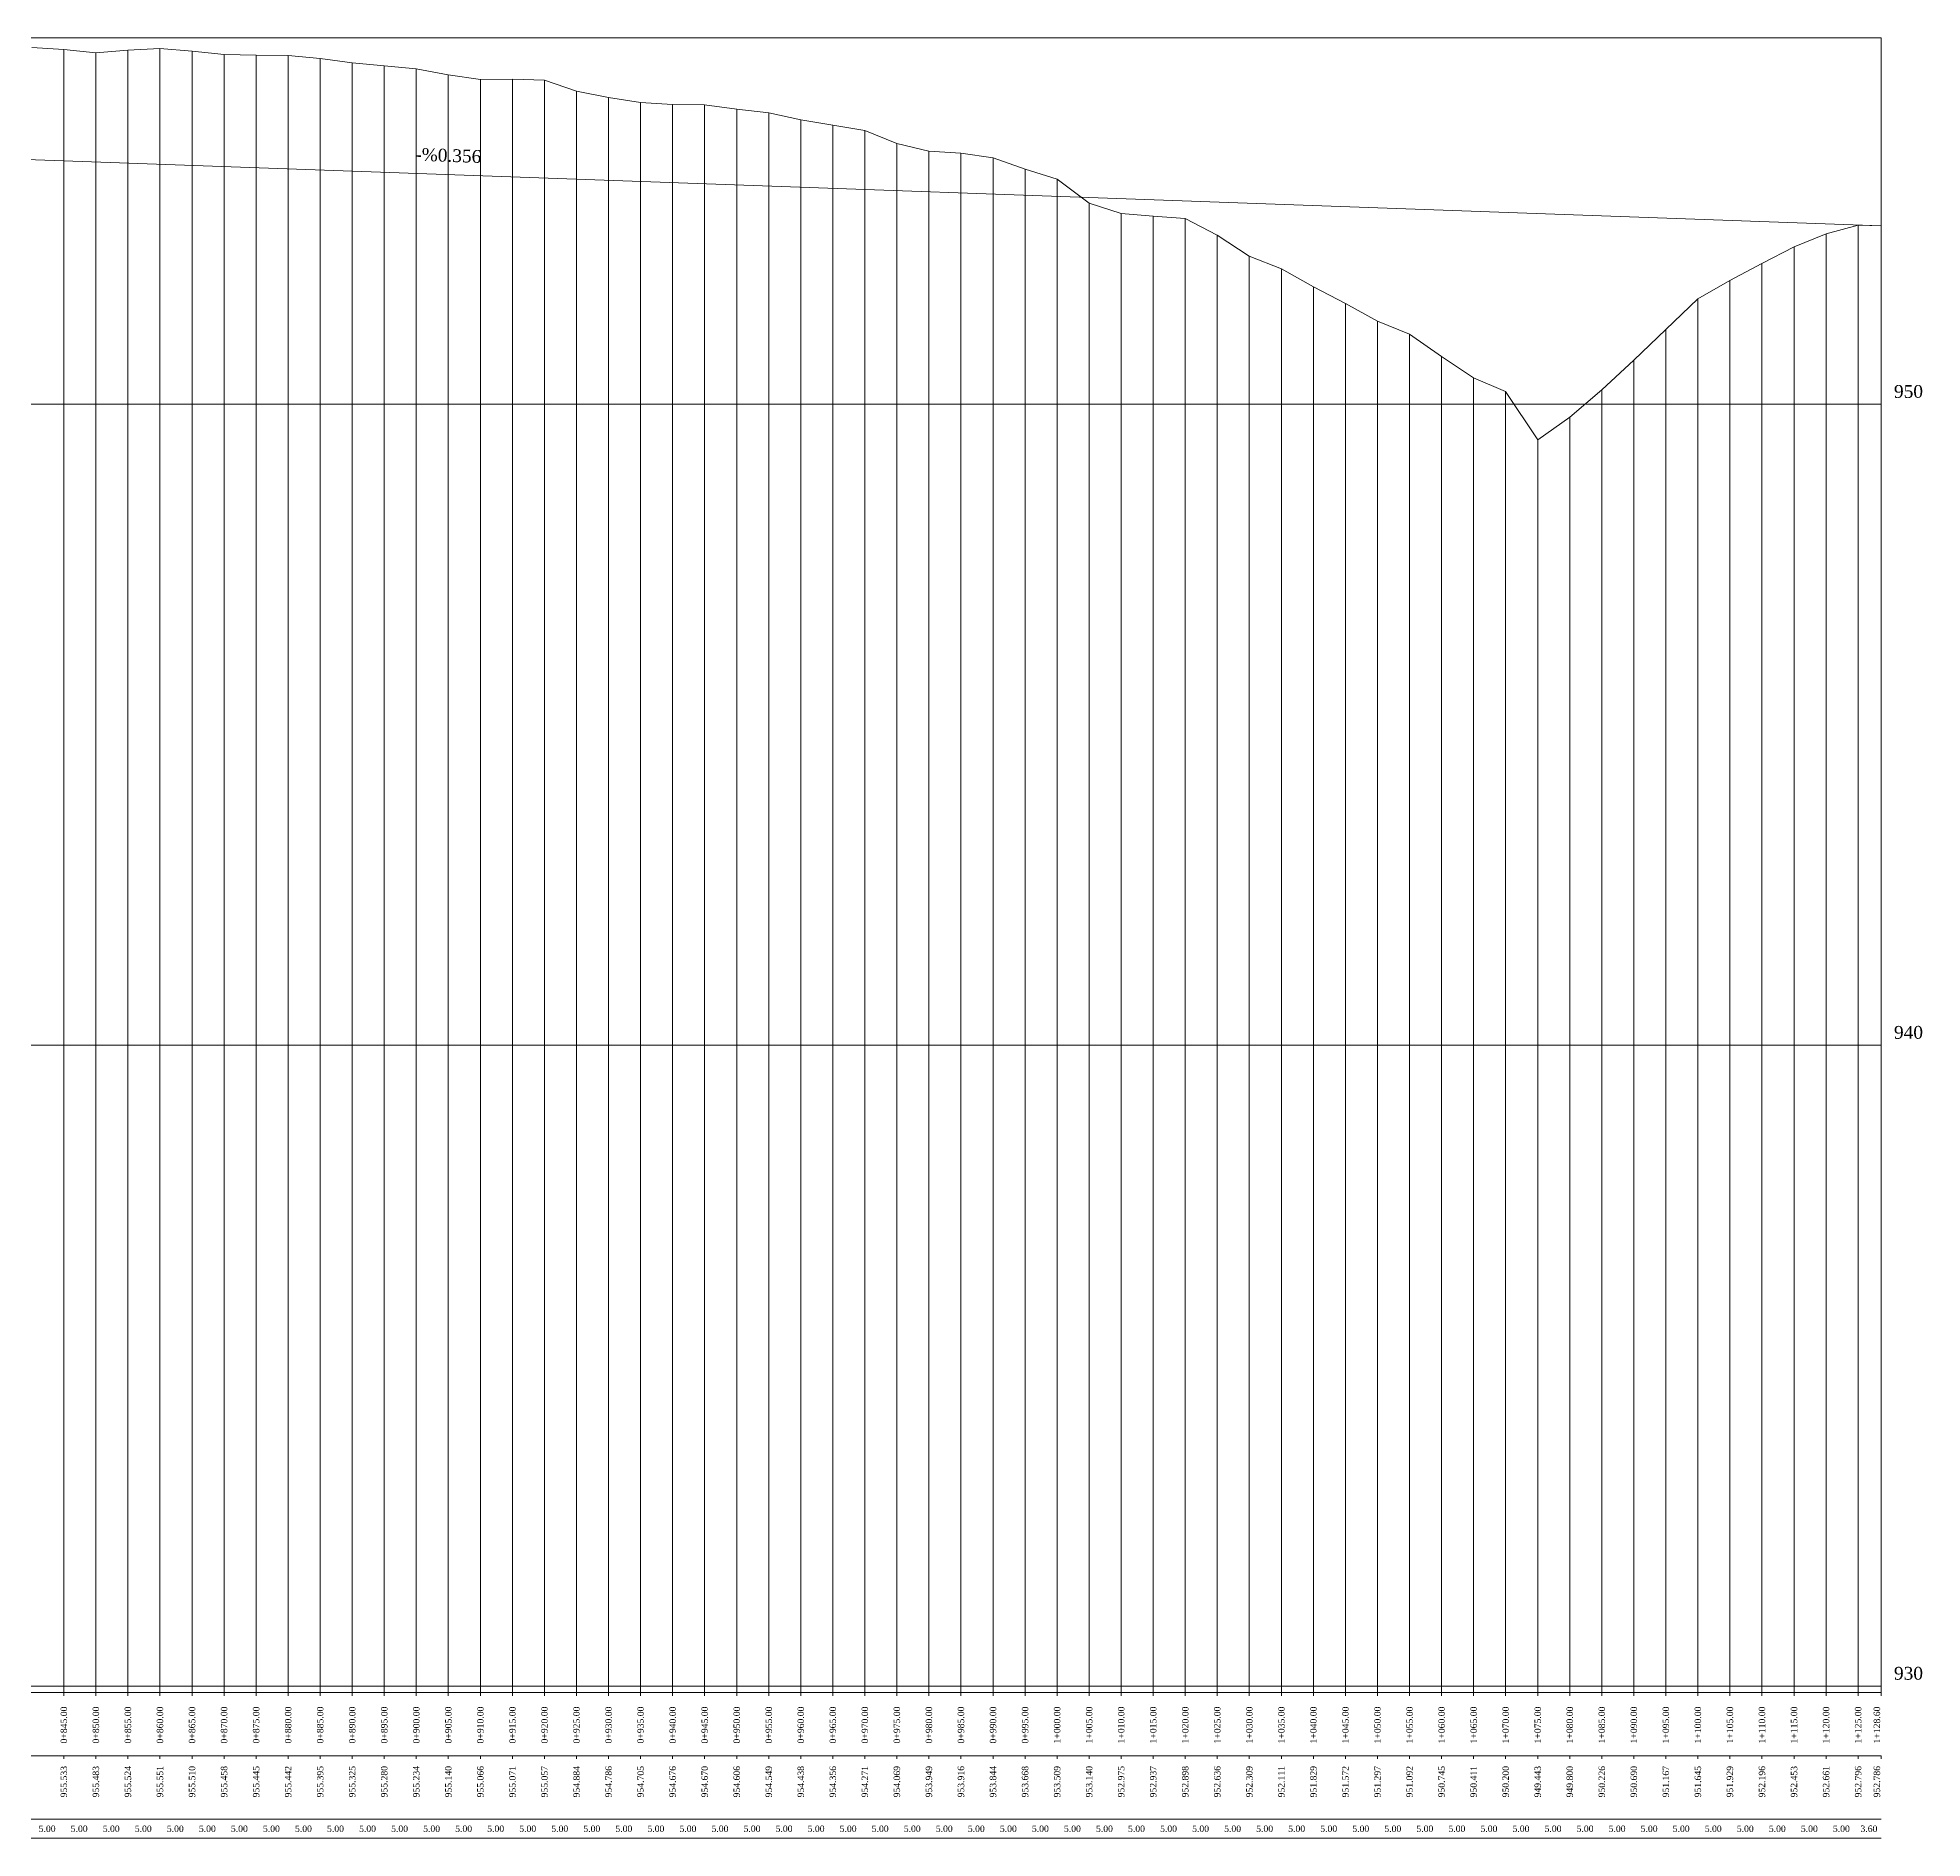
# Model space of a CAD drawing. Header units: metres. Extents: x 478603 to 489313, y 4282657 to 4289463.
# Drawn here: x 484553.6 to 484847.7, y 4285186.8 to 4285467.7 of the extents above; entities that cross this region are included whole.
import ezdxf

# ---------------------------------------------------------------- set-up
doc = ezdxf.new("R2010")
doc.units = ezdxf.units.M
for name, color, linetype, lineweight in [('PR_ALINMAN', 1, 'Continuous', 0), ('PR_ENK_ARAMESAFE', 5, 'Continuous', 0), ('PR_ENK_EKSEN1', 5, 'Continuous', 0), ('PR_ENK_EKSEN1D', 1, 'Continuous', 0), ('PR_ENK_KM', 18, 'Continuous', 0), ('PR_ENK_Z', 96, 'Continuous', 0), ('PR_KIYAS', 153, 'Continuous', 0), ('PR_OLCEK', 1, 'Continuous', 0), ('PR_PROFIL', 153, 'Continuous', 0)]:
    doc.layers.add(name, color=color, linetype=linetype, lineweight=lineweight)
doc.styles.get("Standard").update_dxf_attribs({"font": 'times.ttf'})

msp = doc.modelspace()

# ---------------------------------------------------------------- linework, layer by layer
at = {"layer": 'PR_ALINMAN'}
msp.add_line((484393.6, 4285454.34), (484841.27, 4285438.38), dxfattribs=at)
at = {"layer": 'PR_ENK_EKSEN1'}
for p, q in [((484552.67, 4285466.19), (484557.67, 4285465.86)), ((484557.67, 4285465.86), (484562.67, 4285465.35)), ((484562.67, 4285465.35), (484567.67, 4285465.77)), ((484567.67, 4285465.77), (484572.67, 4285466.03)), ((484572.67, 4285466.03), (484577.67, 4285465.62)), ((484577.67, 4285465.62), (484582.67, 4285465.1)), ((484582.67, 4285465.1), (484587.67, 4285464.98)), ((484587.67, 4285464.98), (484592.67, 4285464.94)), ((484592.67, 4285464.94), (484597.67, 4285464.47)), ((484597.67, 4285464.47), (484602.67, 4285463.77)), ((484602.67, 4285463.77), (484607.67, 4285463.32)), ((484607.67, 4285463.32), (484612.67, 4285462.86)), ((484612.67, 4285462.86), (484617.67, 4285461.92)), ((484617.67, 4285461.92), (484622.67, 4285461.18)), ((484622.67, 4285461.18), (484627.67, 4285461.24)), ((484627.67, 4285461.24), (484632.67, 4285461.09)), ((484632.67, 4285461.09), (484637.67, 4285459.36)), ((484637.67, 4285459.36), (484642.67, 4285458.38)), ((484642.67, 4285458.38), (484647.67, 4285457.58)), ((484647.67, 4285457.58), (484652.67, 4285457.28)), ((484652.67, 4285457.28), (484657.67, 4285457.22)), ((484657.67, 4285457.22), (484662.67, 4285456.58)), ((484662.67, 4285456.58), (484667.67, 4285456.01)), ((484667.67, 4285456.01), (484672.67, 4285454.91)), ((484672.67, 4285454.91), (484677.67, 4285454.09)), ((484677.67, 4285454.09), (484682.67, 4285453.23)), ((484682.67, 4285453.23), (484687.67, 4285451.22)), ((484687.67, 4285451.22), (484692.67, 4285450.01)), ((484692.67, 4285450.01), (484697.67, 4285449.69)), ((484697.67, 4285449.69), (484702.67, 4285448.97)), ((484702.67, 4285448.97), (484707.67, 4285447.2)), ((484707.67, 4285447.2), (484712.67, 4285445.62)), ((484712.67, 4285445.62), (484717.67, 4285441.92)), ((484717.67, 4285441.92), (484722.67, 4285440.27)), ((484722.67, 4285440.27), (484727.67, 4285439.89)), ((484727.67, 4285439.89), (484732.67, 4285439.51)), ((484732.67, 4285439.51), (484737.67, 4285436.88)), ((484832.67, 4285437.13), (484837.67, 4285438.48)), ((484837.67, 4285438.48), (484841.27, 4285438.38)), ((484737.67, 4285436.88), (484742.67, 4285433.61)), ((484822.67, 4285432.48), (484827.67, 4285435.06)), ((484827.67, 4285435.06), (484832.67, 4285437.13)), ((484742.67, 4285433.61), (484747.67, 4285431.64)), ((484747.67, 4285431.64), (484752.67, 4285428.82)), ((484817.67, 4285429.81), (484822.67, 4285432.48)), ((484752.67, 4285428.82), (484757.67, 4285426.24)), ((484812.67, 4285426.97), (484817.67, 4285429.81)), ((484757.67, 4285426.24), (484762.67, 4285423.5)), ((484807.67, 4285422.2), (484812.67, 4285426.97)), ((484762.67, 4285423.5), (484767.67, 4285421.44)), ((484767.67, 4285421.44), (484772.67, 4285417.98)), ((484802.67, 4285417.42), (484807.67, 4285422.2)), ((484772.67, 4285417.98), (484777.67, 4285414.64)), ((484797.67, 4285412.79), (484802.67, 4285417.42)), ((484777.67, 4285414.64), (484782.67, 4285412.52)), ((484782.67, 4285412.52), (484787.67, 4285404.95)), ((484792.67, 4285408.52), (484797.67, 4285412.79)), ((484787.67, 4285404.95), (484792.67, 4285408.52))]:
    msp.add_line(p, q, dxfattribs=at)
at = {"layer": 'PR_ENK_EKSEN1D'}
for p, q in [((484557.67, 4285209.52), (484557.67, 4285465.86)), ((484562.67, 4285209.52), (484562.67, 4285465.35)), ((484567.67, 4285209.52), (484567.67, 4285465.77)), ((484572.67, 4285209.52), (484572.67, 4285466.03)), ((484577.67, 4285209.52), (484577.67, 4285465.62)), ((484582.67, 4285209.52), (484582.67, 4285465.1)), ((484587.67, 4285209.52), (484587.67, 4285464.98)), ((484592.67, 4285209.52), (484592.67, 4285464.94)), ((484597.67, 4285209.52), (484597.67, 4285464.47)), ((484602.67, 4285209.52), (484602.67, 4285463.77)), ((484607.67, 4285209.52), (484607.67, 4285463.32)), ((484612.67, 4285209.52), (484612.67, 4285462.86)), ((484617.67, 4285209.52), (484617.67, 4285461.92)), ((484622.67, 4285209.52), (484622.67, 4285461.18)), ((484627.67, 4285209.52), (484627.67, 4285461.24)), ((484632.67, 4285209.52), (484632.67, 4285461.09)), ((484637.67, 4285209.52), (484637.67, 4285459.36)), ((484642.67, 4285209.52), (484642.67, 4285458.38)), ((484647.67, 4285209.52), (484647.67, 4285457.58)), ((484652.67, 4285209.52), (484652.67, 4285457.28)), ((484657.67, 4285209.52), (484657.67, 4285457.22)), ((484662.67, 4285209.52), (484662.67, 4285456.58)), ((484667.67, 4285209.52), (484667.67, 4285456.01)), ((484672.67, 4285209.52), (484672.67, 4285454.91)), ((484677.67, 4285209.52), (484677.67, 4285454.09)), ((484682.67, 4285209.52), (484682.67, 4285453.23)), ((484687.67, 4285209.52), (484687.67, 4285451.22)), ((484692.67, 4285209.52), (484692.67, 4285450.01)), ((484697.67, 4285209.52), (484697.67, 4285449.69)), ((484702.67, 4285209.52), (484702.67, 4285448.97)), ((484707.67, 4285209.52), (484707.67, 4285447.2)), ((484712.67, 4285209.52), (484712.67, 4285445.62)), ((484717.67, 4285209.52), (484717.67, 4285441.92)), ((484722.67, 4285209.52), (484722.67, 4285440.27)), ((484727.67, 4285209.52), (484727.67, 4285439.89)), ((484732.67, 4285209.52), (484732.67, 4285439.51)), ((484837.67, 4285209.52), (484837.67, 4285438.48)), ((484841.27, 4285209.52), (484841.27, 4285438.38)), ((484737.67, 4285209.52), (484737.67, 4285436.88)), ((484827.67, 4285209.52), (484827.67, 4285435.06)), ((484832.67, 4285209.52), (484832.67, 4285437.13)), ((484742.67, 4285209.52), (484742.67, 4285433.61)), ((484747.67, 4285209.52), (484747.67, 4285431.64)), ((484822.67, 4285209.52), (484822.67, 4285432.48)), ((484752.67, 4285209.52), (484752.67, 4285428.82)), ((484817.67, 4285209.52), (484817.67, 4285429.81)), ((484757.67, 4285209.52), (484757.67, 4285426.24)), ((484812.67, 4285209.52), (484812.67, 4285426.97)), ((484762.67, 4285209.52), (484762.67, 4285423.5)), ((484767.67, 4285209.52), (484767.67, 4285421.44)), ((484807.67, 4285209.52), (484807.67, 4285422.2)), ((484772.67, 4285209.52), (484772.67, 4285417.98)), ((484802.67, 4285209.52), (484802.67, 4285417.42)), ((484777.67, 4285209.52), (484777.67, 4285414.64)), ((484782.67, 4285209.52), (484782.67, 4285412.52)), ((484797.67, 4285209.52), (484797.67, 4285412.79)), ((484792.67, 4285209.52), (484792.67, 4285408.52)), ((484787.67, 4285209.52), (484787.67, 4285404.95))]:
    msp.add_line(p, q, dxfattribs=at)
at = {"layer": 'PR_KIYAS'}
for p, q in [((483712.67, 4285410.52), (484841.27, 4285410.52)), ((483712.67, 4285310.52), (484841.27, 4285310.52)), ((483712.67, 4285210.52), (484841.27, 4285210.52))]:
    msp.add_line(p, q, dxfattribs=at)
at = {"layer": 'PR_OLCEK'}
msp.add_point((484841.27, 4285209.52, 929.9), dxfattribs=at)
at = {"layer": 'PR_PROFIL'}
for p, q in [((483712.67, 4285467.72), (484841.27, 4285467.72)), ((484841.27, 4285209.52), (484841.27, 4285467.72)), ((483692.67, 4285209.52), (484841.27, 4285209.52)), ((484557.67, 4285209.02), (484557.67, 4285209.52)), ((484562.67, 4285209.02), (484562.67, 4285209.52)), ((484567.67, 4285209.02), (484567.67, 4285209.52)), ((484572.67, 4285209.02), (484572.67, 4285209.52)), ((484577.67, 4285209.02), (484577.67, 4285209.52)), ((484582.67, 4285209.02), (484582.67, 4285209.52)), ((484587.67, 4285209.02), (484587.67, 4285209.52)), ((484592.67, 4285209.02), (484592.67, 4285209.52)), ((484597.67, 4285209.02), (484597.67, 4285209.52)), ((484602.67, 4285209.02), (484602.67, 4285209.52)), ((484607.67, 4285209.02), (484607.67, 4285209.52)), ((484612.67, 4285209.02), (484612.67, 4285209.52)), ((484617.67, 4285209.02), (484617.67, 4285209.52)), ((484622.67, 4285209.02), (484622.67, 4285209.52)), ((484627.67, 4285209.02), (484627.67, 4285209.52)), ((484632.67, 4285209.02), (484632.67, 4285209.52)), ((484637.67, 4285209.02), (484637.67, 4285209.52)), ((484642.67, 4285209.02), (484642.67, 4285209.52)), ((484647.67, 4285209.02), (484647.67, 4285209.52)), ((484652.67, 4285209.02), (484652.67, 4285209.52)), ((484657.67, 4285209.02), (484657.67, 4285209.52)), ((484662.67, 4285209.02), (484662.67, 4285209.52)), ((484667.67, 4285209.02), (484667.67, 4285209.52)), ((484672.67, 4285209.02), (484672.67, 4285209.52)), ((484677.67, 4285209.02), (484677.67, 4285209.52)), ((484682.67, 4285209.02), (484682.67, 4285209.52)), ((484687.67, 4285209.02), (484687.67, 4285209.52)), ((484692.67, 4285209.02), (484692.67, 4285209.52)), ((484697.67, 4285209.02), (484697.67, 4285209.52)), ((484702.67, 4285209.02), (484702.67, 4285209.52)), ((484707.67, 4285209.02), (484707.67, 4285209.52)), ((484712.67, 4285209.02), (484712.67, 4285209.52)), ((484717.67, 4285209.02), (484717.67, 4285209.52)), ((484722.67, 4285209.02), (484722.67, 4285209.52)), ((484727.67, 4285209.02), (484727.67, 4285209.52)), ((484732.67, 4285209.02), (484732.67, 4285209.52)), ((484737.67, 4285209.02), (484737.67, 4285209.52)), ((484742.67, 4285209.02), (484742.67, 4285209.52)), ((484747.67, 4285209.02), (484747.67, 4285209.52)), ((484752.67, 4285209.02), (484752.67, 4285209.52)), ((484757.67, 4285209.02), (484757.67, 4285209.52)), ((484762.67, 4285209.02), (484762.67, 4285209.52)), ((484767.67, 4285209.02), (484767.67, 4285209.52)), ((484772.67, 4285209.02), (484772.67, 4285209.52)), ((484777.67, 4285209.02), (484777.67, 4285209.52)), ((484782.67, 4285209.02), (484782.67, 4285209.52)), ((484787.67, 4285209.02), (484787.67, 4285209.52)), ((484792.67, 4285209.02), (484792.67, 4285209.52)), ((484797.67, 4285209.02), (484797.67, 4285209.52)), ((484802.67, 4285209.02), (484802.67, 4285209.52)), ((484807.67, 4285209.02), (484807.67, 4285209.52)), ((484812.67, 4285209.02), (484812.67, 4285209.52)), ((484817.67, 4285209.02), (484817.67, 4285209.52)), ((484822.67, 4285209.02), (484822.67, 4285209.52)), ((484827.67, 4285209.02), (484827.67, 4285209.52)), ((484832.67, 4285209.02), (484832.67, 4285209.52)), ((484837.67, 4285209.02), (484837.67, 4285209.52)), ((484841.27, 4285209.02), (484841.27, 4285209.52)), ((483692.67, 4285199.65), (484841.27, 4285199.65)), ((484557.67, 4285199.15), (484557.67, 4285199.65)), ((484562.67, 4285199.15), (484562.67, 4285199.65)), ((484567.67, 4285199.15), (484567.67, 4285199.65)), ((484572.67, 4285199.15), (484572.67, 4285199.65)), ((484577.67, 4285199.15), (484577.67, 4285199.65)), ((484582.67, 4285199.15), (484582.67, 4285199.65)), ((484587.67, 4285199.15), (484587.67, 4285199.65)), ((484592.67, 4285199.15), (484592.67, 4285199.65)), ((484597.67, 4285199.15), (484597.67, 4285199.65)), ((484602.67, 4285199.15), (484602.67, 4285199.65)), ((484607.67, 4285199.15), (484607.67, 4285199.65)), ((484612.67, 4285199.15), (484612.67, 4285199.65)), ((484617.67, 4285199.15), (484617.67, 4285199.65)), ((484622.67, 4285199.15), (484622.67, 4285199.65)), ((484627.67, 4285199.15), (484627.67, 4285199.65)), ((484632.67, 4285199.15), (484632.67, 4285199.65)), ((484637.67, 4285199.15), (484637.67, 4285199.65)), ((484642.67, 4285199.15), (484642.67, 4285199.65)), ((484647.67, 4285199.15), (484647.67, 4285199.65)), ((484652.67, 4285199.15), (484652.67, 4285199.65)), ((484657.67, 4285199.15), (484657.67, 4285199.65)), ((484662.67, 4285199.15), (484662.67, 4285199.65)), ((484667.67, 4285199.15), (484667.67, 4285199.65)), ((484672.67, 4285199.15), (484672.67, 4285199.65)), ((484677.67, 4285199.15), (484677.67, 4285199.65)), ((484682.67, 4285199.15), (484682.67, 4285199.65)), ((484687.67, 4285199.15), (484687.67, 4285199.65)), ((484692.67, 4285199.15), (484692.67, 4285199.65)), ((484697.67, 4285199.15), (484697.67, 4285199.65)), ((484702.67, 4285199.15), (484702.67, 4285199.65)), ((484707.67, 4285199.15), (484707.67, 4285199.65)), ((484712.67, 4285199.15), (484712.67, 4285199.65)), ((484717.67, 4285199.15), (484717.67, 4285199.65)), ((484722.67, 4285199.15), (484722.67, 4285199.65)), ((484727.67, 4285199.15), (484727.67, 4285199.65)), ((484732.67, 4285199.15), (484732.67, 4285199.65)), ((484737.67, 4285199.15), (484737.67, 4285199.65)), ((484742.67, 4285199.15), (484742.67, 4285199.65)), ((484747.67, 4285199.15), (484747.67, 4285199.65)), ((484752.67, 4285199.15), (484752.67, 4285199.65)), ((484757.67, 4285199.15), (484757.67, 4285199.65)), ((484762.67, 4285199.15), (484762.67, 4285199.65)), ((484767.67, 4285199.15), (484767.67, 4285199.65)), ((484772.67, 4285199.15), (484772.67, 4285199.65)), ((484777.67, 4285199.15), (484777.67, 4285199.65)), ((484782.67, 4285199.15), (484782.67, 4285199.65)), ((484787.67, 4285199.15), (484787.67, 4285199.65)), ((484792.67, 4285199.15), (484792.67, 4285199.65)), ((484797.67, 4285199.15), (484797.67, 4285199.65)), ((484802.67, 4285199.15), (484802.67, 4285199.65)), ((484807.67, 4285199.15), (484807.67, 4285199.65)), ((484812.67, 4285199.15), (484812.67, 4285199.65)), ((484817.67, 4285199.15), (484817.67, 4285199.65)), ((484822.67, 4285199.15), (484822.67, 4285199.65)), ((484827.67, 4285199.15), (484827.67, 4285199.65)), ((484832.67, 4285199.15), (484832.67, 4285199.65)), ((484837.67, 4285199.15), (484837.67, 4285199.65)), ((484841.27, 4285199.15), (484841.27, 4285199.65)), ((483692.67, 4285189.77), (484841.27, 4285189.77)), ((483692.67, 4285186.77), (484841.27, 4285186.77))]:
    msp.add_line(p, q, dxfattribs=at)

# ---------------------------------------------------------------- texts
at = {"layer": 'PR_ALINMAN'}
msp.add_text('-%0.356', height=2, rotation=357.9586, dxfattribs=at).set_placement((484612.47, 4285448.54))
at = {"layer": 'PR_ENK_ARAMESAFE'}
for s, p in [('5.00', (484553.74, 4285187.77)), ('5.00', (484558.74, 4285187.77)), ('5.00', (484563.74, 4285187.77)), ('5.00', (484568.74, 4285187.77)), ('5.00', (484573.74, 4285187.77)), ('5.00', (484578.74, 4285187.77)), ('5.00', (484583.74, 4285187.77)), ('5.00', (484588.74, 4285187.77)), ('5.00', (484593.74, 4285187.77)), ('5.00', (484598.74, 4285187.77)), ('5.00', (484603.74, 4285187.77)), ('5.00', (484608.74, 4285187.77)), ('5.00', (484613.74, 4285187.77)), ('5.00', (484618.74, 4285187.77)), ('5.00', (484623.74, 4285187.77)), ('5.00', (484628.74, 4285187.77)), ('5.00', (484633.74, 4285187.77)), ('5.00', (484638.74, 4285187.77)), ('5.00', (484643.74, 4285187.77)), ('5.00', (484648.74, 4285187.77)), ('5.00', (484653.74, 4285187.77)), ('5.00', (484658.74, 4285187.77)), ('5.00', (484663.74, 4285187.77)), ('5.00', (484668.74, 4285187.77)), ('5.00', (484673.74, 4285187.77)), ('5.00', (484678.74, 4285187.77)), ('5.00', (484683.74, 4285187.77)), ('5.00', (484688.74, 4285187.77)), ('5.00', (484693.74, 4285187.77)), ('5.00', (484698.74, 4285187.77)), ('5.00', (484703.74, 4285187.77)), ('5.00', (484708.74, 4285187.77)), ('5.00', (484713.74, 4285187.77)), ('5.00', (484718.74, 4285187.77)), ('5.00', (484723.74, 4285187.77)), ('5.00', (484728.74, 4285187.77)), ('5.00', (484733.74, 4285187.77)), ('5.00', (484738.74, 4285187.77)), ('5.00', (484743.74, 4285187.77)), ('5.00', (484748.74, 4285187.77)), ('5.00', (484753.74, 4285187.77)), ('5.00', (484758.74, 4285187.77)), ('5.00', (484763.74, 4285187.77)), ('5.00', (484768.74, 4285187.77)), ('5.00', (484773.74, 4285187.77)), ('5.00', (484778.74, 4285187.77)), ('5.00', (484783.74, 4285187.77)), ('5.00', (484788.74, 4285187.77)), ('5.00', (484793.74, 4285187.77)), ('5.00', (484798.74, 4285187.77)), ('5.00', (484803.74, 4285187.77)), ('5.00', (484808.74, 4285187.77)), ('5.00', (484813.74, 4285187.77)), ('5.00', (484818.74, 4285187.77)), ('5.00', (484823.74, 4285187.77)), ('5.00', (484828.74, 4285187.77)), ('5.00', (484833.74, 4285187.77)), ('3.60', (484838.04, 4285187.77))]:
    msp.add_text(s, height=1, dxfattribs=at).set_placement(p)
at = {"layer": 'PR_ENK_KM'}
for s, p in [('  0+845.00', (484558.17, 4285200.81)), ('  0+850.00', (484563.17, 4285200.81)), ('  0+855.00', (484568.17, 4285200.81)), ('  0+860.00', (484573.17, 4285200.81)), ('  0+865.00', (484578.17, 4285200.81)), ('  0+870.00', (484583.17, 4285200.81)), ('  0+875.00', (484588.17, 4285200.81)), ('  0+880.00', (484593.17, 4285200.81)), ('  0+885.00', (484598.17, 4285200.81)), ('  0+890.00', (484603.17, 4285200.81)), ('  0+895.00', (484608.17, 4285200.81)), ('  0+900.00', (484613.17, 4285200.81)), ('  0+905.00', (484618.17, 4285200.81)), ('  0+910.00', (484623.17, 4285200.81)), ('  0+915.00', (484628.17, 4285200.81)), ('  0+920.00', (484633.17, 4285200.81)), ('  0+925.00', (484638.17, 4285200.81)), ('  0+930.00', (484643.17, 4285200.81)), ('  0+935.00', (484648.17, 4285200.81)), ('  0+940.00', (484653.17, 4285200.81)), ('  0+945.00', (484658.17, 4285200.81)), ('  0+950.00', (484663.17, 4285200.81)), ('  0+955.00', (484668.17, 4285200.81)), ('  0+960.00', (484673.17, 4285200.81)), ('  0+965.00', (484678.17, 4285200.81)), ('  0+970.00', (484683.17, 4285200.81)), ('  0+975.00', (484688.17, 4285200.81)), ('  0+980.00', (484693.17, 4285200.81)), ('  0+985.00', (484698.17, 4285200.81)), ('  0+990.00', (484703.17, 4285200.81)), ('  0+995.00', (484708.17, 4285200.81)), ('  1+000.00', (484713.17, 4285200.81)), ('  1+005.00', (484718.17, 4285200.81)), ('  1+010.00', (484723.17, 4285200.81)), ('  1+015.00', (484728.17, 4285200.81)), ('  1+020.00', (484733.17, 4285200.81)), ('  1+025.00', (484738.17, 4285200.81)), ('  1+030.00', (484743.17, 4285200.81)), ('  1+035.00', (484748.17, 4285200.81)), ('  1+040.00', (484753.17, 4285200.81)), ('  1+045.00', (484758.17, 4285200.81)), ('  1+050.00', (484763.17, 4285200.81)), ('  1+055.00', (484768.17, 4285200.81)), ('  1+060.00', (484773.17, 4285200.81)), ('  1+065.00', (484778.17, 4285200.81)), ('  1+070.00', (484783.17, 4285200.81)), ('  1+075.00', (484788.17, 4285200.81)), ('  1+080.00', (484793.17, 4285200.81)), ('  1+085.00', (484798.17, 4285200.81)), ('  1+090.00', (484803.17, 4285200.81)), ('  1+095.00', (484808.17, 4285200.81)), ('  1+100.00', (484813.17, 4285200.81)), ('  1+105.00', (484818.17, 4285200.81)), ('  1+110.00', (484823.17, 4285200.81)), ('  1+115.00', (484828.17, 4285200.81)), ('  1+120.00', (484833.17, 4285200.81)), ('  1+125.00', (484838.17, 4285200.81)), ('  1+128.60', (484841.11, 4285200.81))]:
    msp.add_text(s, height=1, rotation=90, dxfattribs=at).set_placement(p)
at = {"layer": 'PR_ENK_Z'}
for s, p in [('955.533', (484558.17, 4285193.15)), ('955.483', (484563.17, 4285193.15)), ('955.524', (484568.17, 4285193.15)), ('955.551', (484573.17, 4285193.15)), ('955.510', (484578.17, 4285193.15)), ('955.458', (484583.17, 4285193.15)), ('955.445', (484588.17, 4285193.15)), ('955.442', (484593.17, 4285193.15)), ('955.395', (484598.17, 4285193.15)), ('955.325', (484603.17, 4285193.15)), ('955.280', (484608.17, 4285193.15)), ('955.234', (484613.17, 4285193.15)), ('955.140', (484618.17, 4285193.15)), ('955.066', (484623.17, 4285193.15)), ('955.071', (484628.17, 4285193.15)), ('955.057', (484633.17, 4285193.15)), ('954.884', (484638.17, 4285193.15)), ('954.786', (484643.17, 4285193.15)), ('954.705', (484648.17, 4285193.15)), ('954.676', (484653.17, 4285193.15)), ('954.670', (484658.17, 4285193.15)), ('954.606', (484663.17, 4285193.15)), ('954.549', (484668.17, 4285193.15)), ('954.438', (484673.17, 4285193.15)), ('954.356', (484678.17, 4285193.15)), ('954.271', (484683.17, 4285193.15)), ('954.069', (484688.17, 4285193.15)), ('953.949', (484693.17, 4285193.15)), ('953.916', (484698.17, 4285193.15)), ('953.844', (484703.17, 4285193.15)), ('953.668', (484708.17, 4285193.15)), ('953.509', (484713.17, 4285193.15)), ('953.140', (484718.17, 4285193.15)), ('952.975', (484723.17, 4285193.15)), ('952.937', (484728.17, 4285193.15)), ('952.898', (484733.17, 4285193.15)), ('952.636', (484738.17, 4285193.15)), ('952.309', (484743.17, 4285193.15)), ('952.111', (484748.17, 4285193.15)), ('951.829', (484753.17, 4285193.15)), ('951.572', (484758.17, 4285193.15)), ('951.297', (484763.17, 4285193.15)), ('951.092', (484768.17, 4285193.15)), ('950.745', (484773.17, 4285193.15)), ('950.411', (484778.17, 4285193.15)), ('950.200', (484783.17, 4285193.15)), ('949.443', (484788.17, 4285193.15)), ('949.800', (484793.17, 4285193.15)), ('950.226', (484798.17, 4285193.15)), ('950.690', (484803.17, 4285193.15)), ('951.167', (484808.17, 4285193.15)), ('951.645', (484813.17, 4285193.15)), ('951.929', (484818.17, 4285193.15)), ('952.196', (484823.17, 4285193.15)), ('952.453', (484828.17, 4285193.15)), ('952.661', (484833.17, 4285193.15)), ('952.796', (484838.17, 4285193.15)), ('952.786', (484841.11, 4285193.15))]:
    msp.add_text(s, height=1, rotation=90, dxfattribs=at).set_placement(p)
at = {"layer": 'PR_PROFIL'}
for s, p in [('950', (484843.27, 4285411.52)), ('940', (484843.27, 4285311.52)), ('930', (484843.27, 4285211.52))]:
    msp.add_text(s, height=2, dxfattribs=at).set_placement(p)

doc.saveas('drawing.dxf')
